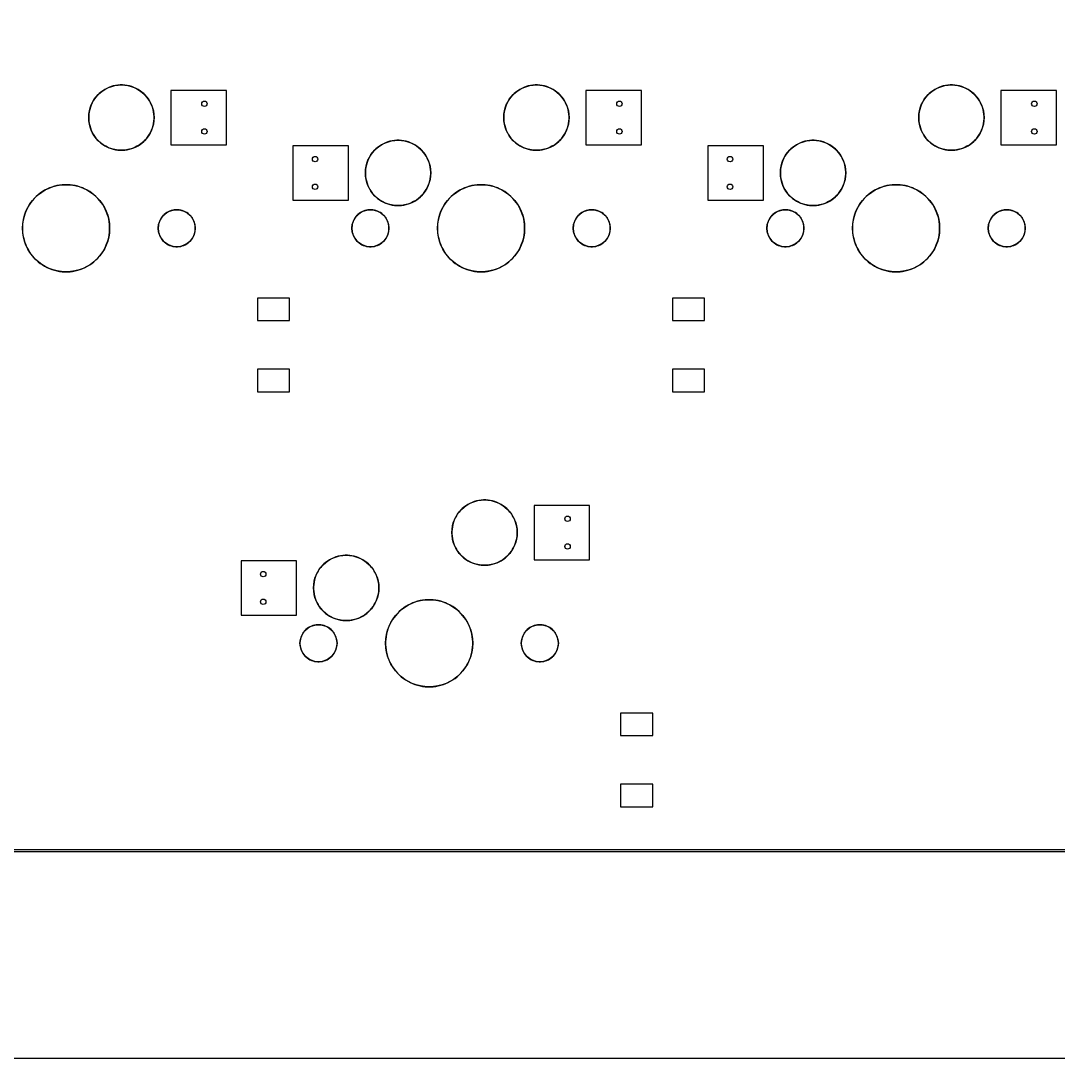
# Model space of a CAD drawing. Header units: millimetres. Extents: x 0 to 248, y 0 to 95.
# Drawn here: x 126.51 to 174.13, y 0 to 47.62 of the extents above; entities that cross this region are included whole.
import ezdxf

# ---------------------------------------------------------------- set-up
doc = ezdxf.new("R2010")
doc.units = ezdxf.units.MM

msp = doc.modelspace()

# ---------------------------------------------------------------- linework, layer by layer
at = {"layer": '16_copper'}
for points in [[(135.953, 44.43), (133.403, 44.43), (133.403, 41.93), (135.953, 41.93)], [(155.002, 44.43), (152.453, 44.43), (152.453, 41.93), (155.002, 41.93)], [(174.053, 44.43), (171.502, 44.43), (171.502, 41.93), (174.053, 41.93)], [(141.553, 41.89), (139.002, 41.89), (139.002, 39.39), (141.553, 39.39)], [(160.603, 41.89), (158.053, 41.89), (158.053, 39.39), (160.603, 39.39)], [(138.85, 34.896), (137.376, 34.896), (137.376, 33.859), (138.85, 33.859)], [(157.9, 34.896), (156.425, 34.896), (156.425, 33.859), (157.9, 33.859)], [(138.85, 31.626), (137.376, 31.626), (137.376, 30.589), (138.85, 30.589)], [(157.9, 31.626), (156.425, 31.626), (156.425, 30.589), (157.9, 30.589)], [(152.621, 25.38), (150.071, 25.38), (150.071, 22.88), (152.621, 22.88)], [(139.171, 22.84), (136.621, 22.84), (136.621, 20.34), (139.171, 20.34)], [(155.518, 15.846), (154.044, 15.846), (154.044, 14.809), (155.518, 14.809)], [(155.518, 12.576), (154.044, 12.576), (154.044, 11.539), (155.518, 11.539)]]:
    msp.add_lwpolyline(points, close=True, dxfattribs=at)
at = {"layer": '1_copper'}
msp.add_lwpolyline([(9.563, 9.563), (9.563, 85.687), (238.087, 85.687), (238.087, 9.563)], close=True, dxfattribs=at)
msp.add_lwpolyline([(9.525, 9.487), (238.125, 9.487)], dxfattribs=at)
at = {"layer": 'drills_NPTH'}
for centre, radius in [((131.127, 43.18), 1.5), ((150.178, 43.18), 1.5), ((169.228, 43.18), 1.5), ((143.828, 40.64), 1.5), ((162.877, 40.64), 1.5), ((128.588, 38.1), 2), ((147.638, 38.1), 2), ((166.688, 38.1), 2), ((133.668, 38.1), 0.85), ((142.558, 38.1), 0.85), ((152.718, 38.1), 0.85), ((161.608, 38.1), 0.85), ((171.768, 38.1), 0.85), ((147.796, 24.13), 1.5), ((141.446, 21.59), 1.5), ((145.256, 19.05), 2), ((140.176, 19.05), 0.85), ((150.336, 19.05), 0.85)]:
    msp.add_circle(centre, radius, dxfattribs=at)
at = {"layer": 'drills_PTH'}
for centre in [(134.938, 43.815), (153.988, 43.815), (173.037, 43.815), (134.938, 42.545), (153.988, 42.545), (173.037, 42.545), (140.018, 41.275), (159.067, 41.275), (140.018, 40.005), (159.067, 40.005), (151.606, 24.765), (151.606, 23.495), (137.636, 22.225), (137.636, 20.955)]:
    msp.add_circle(centre, 0.125, dxfattribs=at)
at = {"layer": 'holes'}
for points in [[(129.627, 43.126), (129.635, 43.02), (129.65, 42.913), (129.673, 42.809), (129.703, 42.706), (129.741, 42.606), (129.785, 42.508), (129.837, 42.414), (129.895, 42.324), (129.959, 42.238), (130.029, 42.157), (130.105, 42.081), (130.186, 42.011), (130.271, 41.947), (130.362, 41.889), (130.456, 41.838), (130.553, 41.793), (130.654, 41.756), (130.756, 41.726), (130.861, 41.703), (130.967, 41.688), (131.074, 41.68), (131.181, 41.68), (131.288, 41.688), (131.394, 41.703), (131.499, 41.726), (131.602, 41.756), (131.702, 41.793), (131.799, 41.838), (131.893, 41.889), (131.984, 41.947), (132.069, 42.011), (132.15, 42.081), (132.226, 42.157), (132.296, 42.238), (132.36, 42.324), (132.418, 42.414), (132.47, 42.508), (132.514, 42.606), (132.552, 42.706), (132.582, 42.809), (132.605, 42.913), (132.62, 43.02), (132.627, 43.126), (132.627, 43.234), (132.62, 43.34), (132.605, 43.447), (132.582, 43.551), (132.552, 43.654), (132.514, 43.754), (132.47, 43.852), (132.418, 43.946), (132.36, 44.036), (132.296, 44.122), (132.226, 44.203), (132.15, 44.279), (132.069, 44.349), (131.984, 44.413), (131.893, 44.471), (131.799, 44.522), (131.702, 44.567), (131.602, 44.604), (131.499, 44.634), (131.394, 44.657), (131.288, 44.672), (131.181, 44.68), (131.074, 44.68), (130.967, 44.672), (130.861, 44.657), (130.756, 44.634), (130.654, 44.604), (130.553, 44.567), (130.456, 44.522), (130.362, 44.471), (130.271, 44.413), (130.186, 44.349), (130.105, 44.279), (130.029, 44.203), (129.959, 44.122), (129.895, 44.036), (129.837, 43.946), (129.785, 43.852), (129.741, 43.754), (129.703, 43.654), (129.673, 43.551), (129.65, 43.447), (129.635, 43.34), (129.627, 43.234), (129.627, 43.126)], [(148.678, 43.126), (148.685, 43.02), (148.7, 42.913), (148.723, 42.809), (148.753, 42.706), (148.791, 42.606), (148.835, 42.508), (148.887, 42.414), (148.945, 42.324), (149.009, 42.238), (149.079, 42.157), (149.155, 42.081), (149.236, 42.011), (149.321, 41.947), (149.412, 41.889), (149.506, 41.838), (149.603, 41.793), (149.704, 41.756), (149.806, 41.726), (149.911, 41.703), (150.017, 41.688), (150.124, 41.68), (150.231, 41.68), (150.338, 41.688), (150.444, 41.703), (150.549, 41.726), (150.651, 41.756), (150.752, 41.793), (150.849, 41.838), (150.943, 41.889), (151.034, 41.947), (151.119, 42.011), (151.2, 42.081), (151.276, 42.157), (151.346, 42.238), (151.41, 42.324), (151.468, 42.414), (151.52, 42.508), (151.564, 42.606), (151.602, 42.706), (151.632, 42.809), (151.655, 42.913), (151.67, 43.02), (151.678, 43.126), (151.678, 43.234), (151.67, 43.34), (151.655, 43.447), (151.632, 43.551), (151.602, 43.654), (151.564, 43.754), (151.52, 43.852), (151.468, 43.946), (151.41, 44.036), (151.346, 44.122), (151.276, 44.203), (151.2, 44.279), (151.119, 44.349), (151.034, 44.413), (150.943, 44.471), (150.849, 44.522), (150.752, 44.567), (150.651, 44.604), (150.549, 44.634), (150.444, 44.657), (150.338, 44.672), (150.231, 44.68), (150.124, 44.68), (150.017, 44.672), (149.911, 44.657), (149.806, 44.634), (149.704, 44.604), (149.603, 44.567), (149.506, 44.522), (149.412, 44.471), (149.321, 44.413), (149.236, 44.349), (149.155, 44.279), (149.079, 44.203), (149.009, 44.122), (148.945, 44.036), (148.887, 43.946), (148.835, 43.852), (148.791, 43.754), (148.753, 43.654), (148.723, 43.551), (148.7, 43.447), (148.685, 43.34), (148.678, 43.234), (148.678, 43.126)], [(167.728, 43.126), (167.735, 43.02), (167.75, 42.913), (167.773, 42.809), (167.803, 42.706), (167.841, 42.606), (167.885, 42.508), (167.937, 42.414), (167.995, 42.324), (168.059, 42.238), (168.129, 42.157), (168.205, 42.081), (168.286, 42.011), (168.371, 41.947), (168.462, 41.889), (168.556, 41.838), (168.653, 41.793), (168.754, 41.756), (168.856, 41.726), (168.961, 41.703), (169.067, 41.688), (169.174, 41.68), (169.281, 41.68), (169.388, 41.688), (169.494, 41.703), (169.599, 41.726), (169.702, 41.756), (169.802, 41.793), (169.899, 41.838), (169.993, 41.889), (170.084, 41.947), (170.169, 42.011), (170.25, 42.081), (170.326, 42.157), (170.396, 42.238), (170.46, 42.324), (170.518, 42.414), (170.57, 42.508), (170.614, 42.606), (170.652, 42.706), (170.682, 42.809), (170.705, 42.913), (170.72, 43.02), (170.728, 43.126), (170.728, 43.234), (170.72, 43.34), (170.705, 43.447), (170.682, 43.551), (170.652, 43.654), (170.614, 43.754), (170.57, 43.852), (170.518, 43.946), (170.46, 44.036), (170.396, 44.122), (170.326, 44.203), (170.25, 44.279), (170.169, 44.349), (170.084, 44.413), (169.993, 44.471), (169.899, 44.522), (169.802, 44.567), (169.702, 44.604), (169.599, 44.634), (169.494, 44.657), (169.388, 44.672), (169.281, 44.68), (169.174, 44.68), (169.067, 44.672), (168.961, 44.657), (168.856, 44.634), (168.754, 44.604), (168.653, 44.567), (168.556, 44.522), (168.462, 44.471), (168.371, 44.413), (168.286, 44.349), (168.205, 44.279), (168.129, 44.203), (168.059, 44.122), (167.995, 44.036), (167.937, 43.946), (167.885, 43.852), (167.841, 43.754), (167.803, 43.654), (167.773, 43.551), (167.75, 43.447), (167.735, 43.34), (167.728, 43.234), (167.728, 43.126)], [(142.328, 40.586), (142.335, 40.48), (142.35, 40.373), (142.373, 40.269), (142.403, 40.166), (142.441, 40.066), (142.485, 39.968), (142.537, 39.874), (142.595, 39.784), (142.659, 39.698), (142.729, 39.617), (142.805, 39.541), (142.886, 39.471), (142.971, 39.407), (143.062, 39.349), (143.156, 39.298), (143.253, 39.253), (143.353, 39.216), (143.456, 39.186), (143.561, 39.163), (143.667, 39.148), (143.774, 39.14), (143.881, 39.14), (143.988, 39.148), (144.094, 39.163), (144.199, 39.186), (144.302, 39.216), (144.402, 39.253), (144.499, 39.298), (144.593, 39.349), (144.684, 39.407), (144.769, 39.471), (144.85, 39.541), (144.926, 39.617), (144.996, 39.698), (145.06, 39.784), (145.118, 39.874), (145.17, 39.968), (145.214, 40.066), (145.252, 40.166), (145.282, 40.269), (145.305, 40.373), (145.32, 40.48), (145.328, 40.586), (145.328, 40.694), (145.32, 40.8), (145.305, 40.907), (145.282, 41.011), (145.252, 41.114), (145.214, 41.214), (145.17, 41.312), (145.118, 41.406), (145.06, 41.496), (144.996, 41.582), (144.926, 41.663), (144.85, 41.739), (144.769, 41.809), (144.684, 41.873), (144.593, 41.931), (144.499, 41.982), (144.402, 42.027), (144.302, 42.064), (144.199, 42.094), (144.094, 42.117), (143.988, 42.132), (143.881, 42.14), (143.774, 42.14), (143.667, 42.132), (143.561, 42.117), (143.456, 42.094), (143.353, 42.064), (143.253, 42.027), (143.156, 41.982), (143.062, 41.931), (142.971, 41.873), (142.886, 41.809), (142.805, 41.739), (142.729, 41.663), (142.659, 41.582), (142.595, 41.496), (142.537, 41.406), (142.485, 41.312), (142.441, 41.214), (142.403, 41.114), (142.373, 41.011), (142.35, 40.907), (142.335, 40.8), (142.328, 40.694), (142.328, 40.586)], [(161.377, 40.586), (161.385, 40.48), (161.4, 40.373), (161.423, 40.269), (161.453, 40.166), (161.491, 40.066), (161.535, 39.968), (161.587, 39.874), (161.645, 39.784), (161.709, 39.698), (161.779, 39.617), (161.855, 39.541), (161.936, 39.471), (162.021, 39.407), (162.112, 39.349), (162.206, 39.298), (162.303, 39.253), (162.404, 39.216), (162.506, 39.186), (162.611, 39.163), (162.717, 39.148), (162.824, 39.14), (162.931, 39.14), (163.038, 39.148), (163.144, 39.163), (163.249, 39.186), (163.352, 39.216), (163.452, 39.253), (163.549, 39.298), (163.643, 39.349), (163.734, 39.407), (163.819, 39.471), (163.9, 39.541), (163.976, 39.617), (164.046, 39.698), (164.11, 39.784), (164.168, 39.874), (164.22, 39.968), (164.264, 40.066), (164.302, 40.166), (164.332, 40.269), (164.355, 40.373), (164.37, 40.48), (164.377, 40.586), (164.377, 40.694), (164.37, 40.8), (164.355, 40.907), (164.332, 41.011), (164.302, 41.114), (164.264, 41.214), (164.22, 41.312), (164.168, 41.406), (164.11, 41.496), (164.046, 41.582), (163.976, 41.663), (163.9, 41.739), (163.819, 41.809), (163.734, 41.873), (163.643, 41.931), (163.549, 41.982), (163.452, 42.027), (163.352, 42.064), (163.249, 42.094), (163.144, 42.117), (163.038, 42.132), (162.931, 42.14), (162.824, 42.14), (162.717, 42.132), (162.611, 42.117), (162.506, 42.094), (162.404, 42.064), (162.303, 42.027), (162.206, 41.982), (162.112, 41.931), (162.021, 41.873), (161.936, 41.809), (161.855, 41.739), (161.779, 41.663), (161.709, 41.582), (161.645, 41.496), (161.587, 41.406), (161.535, 41.312), (161.491, 41.214), (161.453, 41.114), (161.423, 41.011), (161.4, 40.907), (161.385, 40.8), (161.377, 40.694), (161.377, 40.586)], [(126.588, 38.04), (126.595, 37.919), (126.609, 37.799), (126.631, 37.68), (126.66, 37.563), (126.696, 37.447), (126.739, 37.334), (126.789, 37.224), (126.845, 37.117), (126.907, 37.014), (126.976, 36.914), (127.05, 36.819), (127.131, 36.729), (127.216, 36.643), (127.306, 36.563), (127.402, 36.488), (127.501, 36.42), (127.605, 36.357), (127.712, 36.301), (127.822, 36.251), (127.935, 36.209), (128.05, 36.173), (128.168, 36.144), (128.286, 36.122), (128.406, 36.107), (128.527, 36.1), (128.648, 36.1), (128.769, 36.107), (128.889, 36.122), (129.007, 36.144), (129.125, 36.173), (129.24, 36.209), (129.353, 36.251), (129.463, 36.301), (129.57, 36.357), (129.674, 36.42), (129.773, 36.488), (129.869, 36.563), (129.959, 36.643), (130.044, 36.729), (130.125, 36.819), (130.199, 36.914), (130.268, 37.014), (130.33, 37.117), (130.386, 37.224), (130.436, 37.334), (130.479, 37.447), (130.515, 37.563), (130.544, 37.68), (130.566, 37.799), (130.58, 37.919), (130.588, 38.04), (130.588, 38.16), (130.58, 38.281), (130.566, 38.401), (130.544, 38.52), (130.515, 38.637), (130.479, 38.753), (130.436, 38.866), (130.386, 38.976), (130.33, 39.083), (130.268, 39.186), (130.199, 39.286), (130.125, 39.381), (130.044, 39.471), (129.959, 39.557), (129.869, 39.637), (129.773, 39.712), (129.674, 39.78), (129.57, 39.843), (129.463, 39.899), (129.353, 39.949), (129.24, 39.991), (129.125, 40.027), (129.007, 40.056), (128.889, 40.078), (128.769, 40.093), (128.648, 40.1), (128.527, 40.1), (128.406, 40.093), (128.286, 40.078), (128.168, 40.056), (128.05, 40.027), (127.935, 39.991), (127.822, 39.949), (127.712, 39.899), (127.605, 39.843), (127.501, 39.78), (127.402, 39.712), (127.306, 39.637), (127.216, 39.557), (127.131, 39.471), (127.05, 39.381), (126.976, 39.286), (126.907, 39.186), (126.845, 39.083), (126.789, 38.976), (126.739, 38.866), (126.696, 38.753), (126.66, 38.637), (126.631, 38.52), (126.609, 38.401), (126.595, 38.281), (126.588, 38.16), (126.588, 38.04)], [(145.638, 38.04), (145.645, 37.919), (145.659, 37.799), (145.681, 37.68), (145.71, 37.563), (145.746, 37.447), (145.789, 37.334), (145.839, 37.224), (145.895, 37.117), (145.957, 37.014), (146.026, 36.914), (146.1, 36.819), (146.181, 36.729), (146.266, 36.643), (146.356, 36.563), (146.452, 36.488), (146.551, 36.42), (146.655, 36.357), (146.762, 36.301), (146.872, 36.251), (146.985, 36.209), (147.1, 36.173), (147.218, 36.144), (147.336, 36.122), (147.456, 36.107), (147.577, 36.1), (147.698, 36.1), (147.819, 36.107), (147.939, 36.122), (148.057, 36.144), (148.175, 36.173), (148.29, 36.209), (148.403, 36.251), (148.513, 36.301), (148.62, 36.357), (148.724, 36.42), (148.823, 36.488), (148.919, 36.563), (149.009, 36.643), (149.094, 36.729), (149.175, 36.819), (149.249, 36.914), (149.318, 37.014), (149.38, 37.117), (149.436, 37.224), (149.486, 37.334), (149.529, 37.447), (149.565, 37.563), (149.594, 37.68), (149.616, 37.799), (149.63, 37.919), (149.638, 38.04), (149.638, 38.16), (149.63, 38.281), (149.616, 38.401), (149.594, 38.52), (149.565, 38.637), (149.529, 38.753), (149.486, 38.866), (149.436, 38.976), (149.38, 39.083), (149.318, 39.186), (149.249, 39.286), (149.175, 39.381), (149.094, 39.471), (149.009, 39.557), (148.919, 39.637), (148.823, 39.712), (148.724, 39.78), (148.62, 39.843), (148.513, 39.899), (148.403, 39.949), (148.29, 39.991), (148.175, 40.027), (148.057, 40.056), (147.939, 40.078), (147.819, 40.093), (147.698, 40.1), (147.577, 40.1), (147.456, 40.093), (147.336, 40.078), (147.218, 40.056), (147.1, 40.027), (146.985, 39.991), (146.872, 39.949), (146.762, 39.899), (146.655, 39.843), (146.551, 39.78), (146.452, 39.712), (146.356, 39.637), (146.266, 39.557), (146.181, 39.471), (146.1, 39.381), (146.026, 39.286), (145.957, 39.186), (145.895, 39.083), (145.839, 38.976), (145.789, 38.866), (145.746, 38.753), (145.71, 38.637), (145.681, 38.52), (145.659, 38.401), (145.645, 38.281), (145.638, 38.16), (145.638, 38.04)], [(164.688, 38.04), (164.695, 37.919), (164.709, 37.799), (164.731, 37.68), (164.76, 37.563), (164.796, 37.447), (164.839, 37.334), (164.889, 37.224), (164.945, 37.117), (165.007, 37.014), (165.076, 36.914), (165.15, 36.819), (165.231, 36.729), (165.316, 36.643), (165.406, 36.563), (165.502, 36.488), (165.601, 36.42), (165.705, 36.357), (165.812, 36.301), (165.922, 36.251), (166.035, 36.209), (166.15, 36.173), (166.268, 36.144), (166.386, 36.122), (166.506, 36.107), (166.627, 36.1), (166.748, 36.1), (166.869, 36.107), (166.989, 36.122), (167.107, 36.144), (167.225, 36.173), (167.34, 36.209), (167.453, 36.251), (167.563, 36.301), (167.67, 36.357), (167.774, 36.42), (167.873, 36.488), (167.969, 36.563), (168.059, 36.643), (168.144, 36.729), (168.225, 36.819), (168.299, 36.914), (168.368, 37.014), (168.43, 37.117), (168.486, 37.224), (168.536, 37.334), (168.579, 37.447), (168.615, 37.563), (168.644, 37.68), (168.666, 37.799), (168.68, 37.919), (168.688, 38.04), (168.688, 38.16), (168.68, 38.281), (168.666, 38.401), (168.644, 38.52), (168.615, 38.637), (168.579, 38.753), (168.536, 38.866), (168.486, 38.976), (168.43, 39.083), (168.368, 39.186), (168.299, 39.286), (168.225, 39.381), (168.144, 39.471), (168.059, 39.557), (167.969, 39.637), (167.873, 39.712), (167.774, 39.78), (167.67, 39.843), (167.563, 39.899), (167.453, 39.949), (167.34, 39.991), (167.225, 40.027), (167.107, 40.056), (166.989, 40.078), (166.869, 40.093), (166.748, 40.1), (166.627, 40.1), (166.506, 40.093), (166.386, 40.078), (166.268, 40.056), (166.15, 40.027), (166.035, 39.991), (165.922, 39.949), (165.812, 39.899), (165.705, 39.843), (165.601, 39.78), (165.502, 39.712), (165.406, 39.637), (165.316, 39.557), (165.231, 39.471), (165.15, 39.381), (165.076, 39.286), (165.007, 39.186), (164.945, 39.083), (164.889, 38.976), (164.839, 38.866), (164.796, 38.753), (164.76, 38.637), (164.731, 38.52), (164.709, 38.401), (164.695, 38.281), (164.688, 38.16), (164.688, 38.04)], [(132.817, 38.063), (132.824, 37.989), (132.837, 37.916), (132.856, 37.844), (132.881, 37.774), (132.913, 37.707), (132.95, 37.643), (132.993, 37.582), (133.04, 37.525), (133.093, 37.473), (133.15, 37.425), (133.21, 37.382), (133.275, 37.345), (133.342, 37.314), (133.412, 37.289), (133.483, 37.269), (133.556, 37.256), (133.63, 37.25), (133.705, 37.25), (133.779, 37.256), (133.852, 37.269), (133.923, 37.289), (133.993, 37.314), (134.06, 37.345), (134.125, 37.382), (134.185, 37.425), (134.242, 37.473), (134.295, 37.525), (134.342, 37.582), (134.385, 37.643), (134.422, 37.707), (134.454, 37.774), (134.479, 37.844), (134.498, 37.916), (134.511, 37.989), (134.518, 38.063), (134.518, 38.137), (134.511, 38.211), (134.498, 38.284), (134.479, 38.356), (134.454, 38.426), (134.422, 38.493), (134.385, 38.557), (134.342, 38.618), (134.295, 38.675), (134.242, 38.727), (134.185, 38.775), (134.125, 38.818), (134.06, 38.855), (133.993, 38.886), (133.923, 38.911), (133.852, 38.931), (133.779, 38.944), (133.705, 38.95), (133.63, 38.95), (133.556, 38.944), (133.483, 38.931), (133.412, 38.911), (133.342, 38.886), (133.275, 38.855), (133.21, 38.818), (133.15, 38.775), (133.093, 38.727), (133.04, 38.675), (132.993, 38.618), (132.95, 38.557), (132.913, 38.493), (132.881, 38.426), (132.856, 38.356), (132.837, 38.284), (132.824, 38.211), (132.817, 38.137), (132.817, 38.063)], [(141.708, 38.063), (141.714, 37.989), (141.727, 37.916), (141.746, 37.844), (141.771, 37.774), (141.803, 37.707), (141.84, 37.643), (141.883, 37.582), (141.93, 37.525), (141.983, 37.473), (142.04, 37.425), (142.1, 37.382), (142.165, 37.345), (142.232, 37.314), (142.302, 37.289), (142.373, 37.269), (142.446, 37.256), (142.52, 37.25), (142.595, 37.25), (142.669, 37.256), (142.742, 37.269), (142.813, 37.289), (142.883, 37.314), (142.95, 37.345), (143.015, 37.382), (143.075, 37.425), (143.132, 37.473), (143.185, 37.525), (143.232, 37.582), (143.275, 37.643), (143.312, 37.707), (143.344, 37.774), (143.369, 37.844), (143.388, 37.916), (143.401, 37.989), (143.407, 38.063), (143.407, 38.137), (143.401, 38.211), (143.388, 38.284), (143.369, 38.356), (143.344, 38.426), (143.312, 38.493), (143.275, 38.557), (143.232, 38.618), (143.185, 38.675), (143.132, 38.727), (143.075, 38.775), (143.015, 38.818), (142.95, 38.855), (142.883, 38.886), (142.813, 38.911), (142.742, 38.931), (142.669, 38.944), (142.595, 38.95), (142.52, 38.95), (142.446, 38.944), (142.373, 38.931), (142.302, 38.911), (142.232, 38.886), (142.165, 38.855), (142.1, 38.818), (142.04, 38.775), (141.983, 38.727), (141.93, 38.675), (141.883, 38.618), (141.84, 38.557), (141.803, 38.493), (141.771, 38.426), (141.746, 38.356), (141.727, 38.284), (141.714, 38.211), (141.708, 38.137), (141.708, 38.063)], [(151.868, 38.063), (151.874, 37.989), (151.887, 37.916), (151.906, 37.844), (151.931, 37.774), (151.963, 37.707), (152, 37.643), (152.043, 37.582), (152.09, 37.525), (152.143, 37.473), (152.2, 37.425), (152.26, 37.382), (152.325, 37.345), (152.392, 37.314), (152.462, 37.289), (152.533, 37.269), (152.606, 37.256), (152.68, 37.25), (152.755, 37.25), (152.829, 37.256), (152.902, 37.269), (152.973, 37.289), (153.043, 37.314), (153.11, 37.345), (153.175, 37.382), (153.235, 37.425), (153.292, 37.473), (153.345, 37.525), (153.392, 37.582), (153.435, 37.643), (153.472, 37.707), (153.504, 37.774), (153.529, 37.844), (153.548, 37.916), (153.561, 37.989), (153.567, 38.063), (153.567, 38.137), (153.561, 38.211), (153.548, 38.284), (153.529, 38.356), (153.504, 38.426), (153.472, 38.493), (153.435, 38.557), (153.392, 38.618), (153.345, 38.675), (153.292, 38.727), (153.235, 38.775), (153.175, 38.818), (153.11, 38.855), (153.043, 38.886), (152.973, 38.911), (152.902, 38.931), (152.829, 38.944), (152.755, 38.95), (152.68, 38.95), (152.606, 38.944), (152.533, 38.931), (152.462, 38.911), (152.392, 38.886), (152.325, 38.855), (152.26, 38.818), (152.2, 38.775), (152.143, 38.727), (152.09, 38.675), (152.043, 38.618), (152, 38.557), (151.963, 38.493), (151.931, 38.426), (151.906, 38.356), (151.887, 38.284), (151.874, 38.211), (151.868, 38.137), (151.868, 38.063)], [(160.758, 38.063), (160.764, 37.989), (160.777, 37.916), (160.796, 37.844), (160.821, 37.774), (160.853, 37.707), (160.89, 37.643), (160.933, 37.582), (160.98, 37.525), (161.033, 37.473), (161.09, 37.425), (161.15, 37.382), (161.215, 37.345), (161.282, 37.314), (161.352, 37.289), (161.423, 37.269), (161.496, 37.256), (161.57, 37.25), (161.645, 37.25), (161.719, 37.256), (161.792, 37.269), (161.863, 37.289), (161.933, 37.314), (162, 37.345), (162.065, 37.382), (162.125, 37.425), (162.182, 37.473), (162.235, 37.525), (162.282, 37.582), (162.325, 37.643), (162.362, 37.707), (162.394, 37.774), (162.419, 37.844), (162.438, 37.916), (162.451, 37.989), (162.458, 38.063), (162.458, 38.137), (162.451, 38.211), (162.438, 38.284), (162.419, 38.356), (162.394, 38.426), (162.362, 38.493), (162.325, 38.557), (162.282, 38.618), (162.235, 38.675), (162.182, 38.727), (162.125, 38.775), (162.065, 38.818), (162, 38.855), (161.933, 38.886), (161.863, 38.911), (161.792, 38.931), (161.719, 38.944), (161.645, 38.95), (161.57, 38.95), (161.496, 38.944), (161.423, 38.931), (161.352, 38.911), (161.282, 38.886), (161.215, 38.855), (161.15, 38.818), (161.09, 38.775), (161.033, 38.727), (160.98, 38.675), (160.933, 38.618), (160.89, 38.557), (160.853, 38.493), (160.821, 38.426), (160.796, 38.356), (160.777, 38.284), (160.764, 38.211), (160.758, 38.137), (160.758, 38.063)], [(170.918, 38.063), (170.924, 37.989), (170.937, 37.916), (170.956, 37.844), (170.981, 37.774), (171.013, 37.707), (171.05, 37.643), (171.093, 37.582), (171.14, 37.525), (171.193, 37.473), (171.25, 37.425), (171.31, 37.382), (171.375, 37.345), (171.442, 37.314), (171.512, 37.289), (171.583, 37.269), (171.656, 37.256), (171.73, 37.25), (171.805, 37.25), (171.879, 37.256), (171.952, 37.269), (172.023, 37.289), (172.093, 37.314), (172.16, 37.345), (172.225, 37.382), (172.285, 37.425), (172.342, 37.473), (172.395, 37.525), (172.442, 37.582), (172.485, 37.643), (172.522, 37.707), (172.554, 37.774), (172.579, 37.844), (172.598, 37.916), (172.611, 37.989), (172.618, 38.063), (172.618, 38.137), (172.611, 38.211), (172.598, 38.284), (172.579, 38.356), (172.554, 38.426), (172.522, 38.493), (172.485, 38.557), (172.442, 38.618), (172.395, 38.675), (172.342, 38.727), (172.285, 38.775), (172.225, 38.818), (172.16, 38.855), (172.093, 38.886), (172.023, 38.911), (171.952, 38.931), (171.879, 38.944), (171.805, 38.95), (171.73, 38.95), (171.656, 38.944), (171.583, 38.931), (171.512, 38.911), (171.442, 38.886), (171.375, 38.855), (171.31, 38.818), (171.25, 38.775), (171.193, 38.727), (171.14, 38.675), (171.093, 38.618), (171.05, 38.557), (171.013, 38.493), (170.981, 38.426), (170.956, 38.356), (170.937, 38.284), (170.924, 38.211), (170.918, 38.137), (170.918, 38.063)], [(146.296, 24.076), (146.304, 23.97), (146.319, 23.864), (146.342, 23.759), (146.372, 23.656), (146.41, 23.556), (146.454, 23.458), (146.505, 23.364), (146.563, 23.274), (146.628, 23.188), (146.698, 23.107), (146.773, 23.031), (146.854, 22.961), (146.94, 22.897), (147.03, 22.839), (147.124, 22.788), (147.222, 22.743), (147.322, 22.706), (147.425, 22.676), (147.53, 22.653), (147.636, 22.638), (147.743, 22.63), (147.85, 22.63), (147.957, 22.638), (148.063, 22.653), (148.167, 22.676), (148.27, 22.706), (148.371, 22.743), (148.468, 22.788), (148.562, 22.839), (148.652, 22.897), (148.738, 22.961), (148.819, 23.031), (148.895, 23.107), (148.965, 23.188), (149.029, 23.274), (149.087, 23.364), (149.138, 23.458), (149.183, 23.556), (149.22, 23.656), (149.251, 23.759), (149.273, 23.864), (149.289, 23.97), (149.296, 24.076), (149.296, 24.184), (149.289, 24.29), (149.273, 24.396), (149.251, 24.501), (149.22, 24.604), (149.183, 24.704), (149.138, 24.802), (149.087, 24.896), (149.029, 24.986), (148.965, 25.072), (148.895, 25.153), (148.819, 25.229), (148.738, 25.299), (148.652, 25.363), (148.562, 25.421), (148.468, 25.472), (148.371, 25.517), (148.27, 25.554), (148.167, 25.584), (148.063, 25.607), (147.957, 25.622), (147.85, 25.63), (147.743, 25.63), (147.636, 25.622), (147.53, 25.607), (147.425, 25.584), (147.322, 25.554), (147.222, 25.517), (147.124, 25.472), (147.03, 25.421), (146.94, 25.363), (146.854, 25.299), (146.773, 25.229), (146.698, 25.153), (146.628, 25.072), (146.563, 24.986), (146.505, 24.896), (146.454, 24.802), (146.41, 24.704), (146.372, 24.604), (146.342, 24.501), (146.319, 24.396), (146.304, 24.29), (146.296, 24.184), (146.296, 24.076)], [(139.946, 21.536), (139.954, 21.43), (139.969, 21.324), (139.992, 21.219), (140.022, 21.116), (140.06, 21.016), (140.104, 20.918), (140.155, 20.824), (140.213, 20.734), (140.278, 20.648), (140.348, 20.567), (140.423, 20.491), (140.504, 20.421), (140.59, 20.357), (140.68, 20.299), (140.774, 20.248), (140.872, 20.203), (140.972, 20.166), (141.075, 20.136), (141.18, 20.113), (141.286, 20.098), (141.393, 20.09), (141.5, 20.09), (141.607, 20.098), (141.713, 20.113), (141.817, 20.136), (141.92, 20.166), (142.021, 20.203), (142.118, 20.248), (142.212, 20.299), (142.302, 20.357), (142.388, 20.421), (142.469, 20.491), (142.545, 20.567), (142.615, 20.648), (142.679, 20.734), (142.737, 20.824), (142.788, 20.918), (142.833, 21.016), (142.87, 21.116), (142.901, 21.219), (142.923, 21.324), (142.939, 21.43), (142.946, 21.536), (142.946, 21.644), (142.939, 21.75), (142.923, 21.857), (142.901, 21.961), (142.87, 22.064), (142.833, 22.164), (142.788, 22.262), (142.737, 22.356), (142.679, 22.446), (142.615, 22.532), (142.545, 22.613), (142.469, 22.689), (142.388, 22.759), (142.302, 22.823), (142.212, 22.881), (142.118, 22.932), (142.021, 22.977), (141.92, 23.014), (141.817, 23.044), (141.713, 23.067), (141.607, 23.082), (141.5, 23.09), (141.393, 23.09), (141.286, 23.082), (141.18, 23.067), (141.075, 23.044), (140.972, 23.014), (140.872, 22.977), (140.774, 22.932), (140.68, 22.881), (140.59, 22.823), (140.504, 22.759), (140.423, 22.689), (140.348, 22.613), (140.278, 22.532), (140.213, 22.446), (140.155, 22.356), (140.104, 22.262), (140.06, 22.164), (140.022, 22.064), (139.992, 21.961), (139.969, 21.857), (139.954, 21.75), (139.946, 21.644), (139.946, 21.536)], [(143.256, 18.99), (143.264, 18.869), (143.278, 18.749), (143.3, 18.63), (143.329, 18.513), (143.365, 18.397), (143.408, 18.284), (143.457, 18.174), (143.513, 18.067), (143.576, 17.964), (143.645, 17.864), (143.719, 17.769), (143.799, 17.679), (143.885, 17.593), (143.975, 17.513), (144.07, 17.438), (144.17, 17.37), (144.273, 17.307), (144.38, 17.251), (144.491, 17.201), (144.604, 17.159), (144.719, 17.123), (144.836, 17.094), (144.955, 17.072), (145.075, 17.057), (145.196, 17.05), (145.317, 17.05), (145.437, 17.057), (145.557, 17.072), (145.676, 17.094), (145.794, 17.123), (145.909, 17.159), (146.022, 17.201), (146.132, 17.251), (146.239, 17.307), (146.343, 17.37), (146.442, 17.438), (146.537, 17.513), (146.628, 17.593), (146.713, 17.679), (146.793, 17.769), (146.868, 17.864), (146.937, 17.964), (146.999, 18.067), (147.055, 18.174), (147.105, 18.284), (147.148, 18.397), (147.184, 18.513), (147.213, 18.63), (147.234, 18.749), (147.249, 18.869), (147.256, 18.99), (147.256, 19.11), (147.249, 19.231), (147.234, 19.351), (147.213, 19.47), (147.184, 19.587), (147.148, 19.703), (147.105, 19.816), (147.055, 19.926), (146.999, 20.033), (146.937, 20.136), (146.868, 20.236), (146.793, 20.331), (146.713, 20.421), (146.628, 20.507), (146.537, 20.587), (146.442, 20.662), (146.343, 20.73), (146.239, 20.793), (146.132, 20.849), (146.022, 20.899), (145.909, 20.941), (145.794, 20.977), (145.676, 21.006), (145.557, 21.028), (145.437, 21.043), (145.317, 21.05), (145.196, 21.05), (145.075, 21.043), (144.955, 21.028), (144.836, 21.006), (144.719, 20.977), (144.604, 20.941), (144.491, 20.899), (144.38, 20.849), (144.273, 20.793), (144.17, 20.73), (144.07, 20.662), (143.975, 20.587), (143.885, 20.507), (143.799, 20.421), (143.719, 20.331), (143.645, 20.236), (143.576, 20.136), (143.513, 20.033), (143.457, 19.926), (143.408, 19.816), (143.365, 19.703), (143.329, 19.587), (143.3, 19.47), (143.278, 19.351), (143.264, 19.231), (143.256, 19.11), (143.256, 18.99)], [(139.326, 19.013), (139.333, 18.939), (139.346, 18.866), (139.365, 18.794), (139.39, 18.724), (139.422, 18.657), (139.459, 18.593), (139.501, 18.532), (139.549, 18.475), (139.601, 18.423), (139.658, 18.375), (139.719, 18.332), (139.783, 18.295), (139.851, 18.264), (139.92, 18.239), (139.992, 18.219), (140.065, 18.206), (140.139, 18.2), (140.213, 18.2), (140.287, 18.206), (140.36, 18.219), (140.432, 18.239), (140.502, 18.264), (140.569, 18.295), (140.633, 18.332), (140.694, 18.375), (140.751, 18.423), (140.804, 18.475), (140.851, 18.532), (140.894, 18.593), (140.931, 18.657), (140.962, 18.724), (140.988, 18.794), (141.007, 18.866), (141.02, 18.939), (141.026, 19.013), (141.026, 19.087), (141.02, 19.161), (141.007, 19.234), (140.988, 19.306), (140.962, 19.376), (140.931, 19.443), (140.894, 19.507), (140.851, 19.568), (140.804, 19.625), (140.751, 19.677), (140.694, 19.725), (140.633, 19.768), (140.569, 19.805), (140.502, 19.836), (140.432, 19.861), (140.36, 19.881), (140.287, 19.894), (140.213, 19.9), (140.139, 19.9), (140.065, 19.894), (139.992, 19.881), (139.92, 19.861), (139.851, 19.836), (139.783, 19.805), (139.719, 19.768), (139.658, 19.725), (139.601, 19.677), (139.549, 19.625), (139.501, 19.568), (139.459, 19.507), (139.422, 19.443), (139.39, 19.376), (139.365, 19.306), (139.346, 19.234), (139.333, 19.161), (139.326, 19.087), (139.326, 19.013)], [(149.486, 19.013), (149.493, 18.939), (149.506, 18.866), (149.525, 18.794), (149.55, 18.724), (149.582, 18.657), (149.619, 18.593), (149.661, 18.532), (149.709, 18.475), (149.761, 18.423), (149.818, 18.375), (149.879, 18.332), (149.943, 18.295), (150.011, 18.264), (150.08, 18.239), (150.152, 18.219), (150.225, 18.206), (150.299, 18.2), (150.373, 18.2), (150.447, 18.206), (150.52, 18.219), (150.592, 18.239), (150.662, 18.264), (150.729, 18.295), (150.793, 18.332), (150.854, 18.375), (150.911, 18.423), (150.964, 18.475), (151.011, 18.532), (151.054, 18.593), (151.091, 18.657), (151.122, 18.724), (151.148, 18.794), (151.167, 18.866), (151.18, 18.939), (151.186, 19.013), (151.186, 19.087), (151.18, 19.161), (151.167, 19.234), (151.148, 19.306), (151.122, 19.376), (151.091, 19.443), (151.054, 19.507), (151.011, 19.568), (150.964, 19.625), (150.911, 19.677), (150.854, 19.725), (150.793, 19.768), (150.729, 19.805), (150.662, 19.836), (150.592, 19.861), (150.52, 19.881), (150.447, 19.894), (150.373, 19.9), (150.299, 19.9), (150.225, 19.894), (150.152, 19.881), (150.08, 19.861), (150.011, 19.836), (149.943, 19.805), (149.879, 19.768), (149.818, 19.725), (149.761, 19.677), (149.709, 19.625), (149.661, 19.568), (149.619, 19.507), (149.582, 19.443), (149.55, 19.376), (149.525, 19.306), (149.506, 19.234), (149.493, 19.161), (149.486, 19.087), (149.486, 19.013)]]:
    msp.add_lwpolyline(points, close=True, dxfattribs=at)
at = {"layer": 'outline'}
msp.add_lwpolyline([(4.763, 0), (242.888, 0)], dxfattribs=at)

doc.saveas('drawing.dxf')
